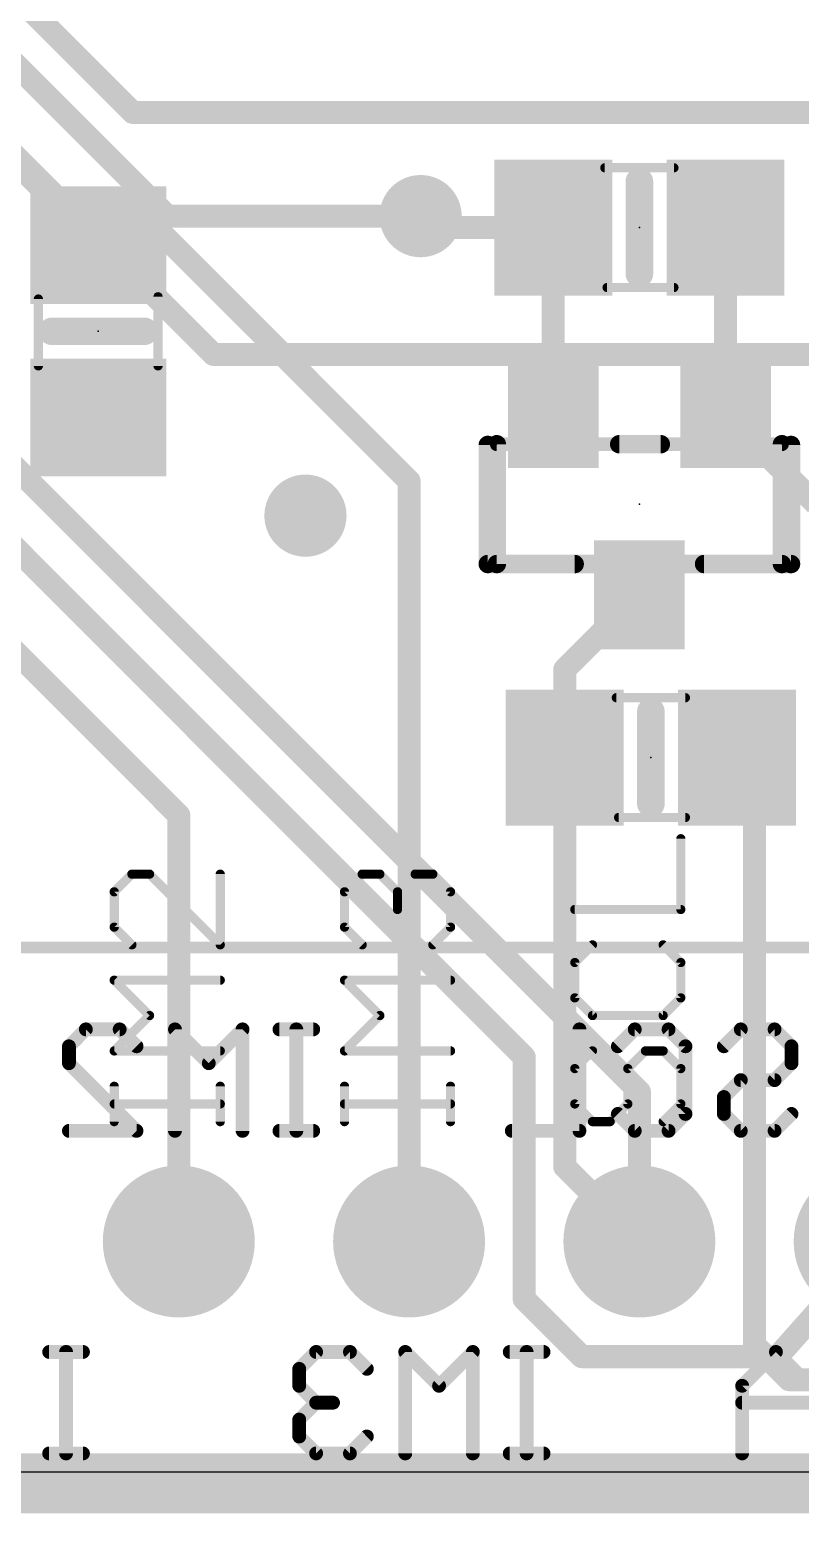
# Model space of a CAD drawing. Extents: x -31.2 to 31.2, y -41.1 to 40.8.
# Drawn here: x -15.61 to -7.11, y -41.1 to -24.74 of the extents above; entities that cross this region are included whole.
import ezdxf

# ---------------------------------------------------------------- set-up
doc = ezdxf.new("R2010")
doc.units = 0
for name, color, linetype in [('1', 12, 'CONTINUOUS'), ('16', 132, 'CONTINUOUS'), ('17', 110, 'CONTINUOUS'), ('18', 110, 'CONTINUOUS'), ('20', 53, 'CONTINUOUS'), ('21', 40, 'CONTINUOUS'), ('22', 6, 'CONTINUOUS'), ('23', 40, 'CONTINUOUS'), ('51', 253, 'CONTINUOUS')]:
    doc.layers.add(name, color=color, linetype=linetype)

# ---------------------------------------------------------------- blocks, each defined once
blk = doc.blocks.new('RECT')
blk.add_solid([(-0.5, -0.5), (0.5, -0.5), (-0.5, 0.5), (0.5, 0.5)])
blk = doc.blocks.new('ROUNDP')
at = {"const_width": 0.5}
blk.add_lwpolyline([(0, -0.25, 1), (0, 0.25, 1), (0, -0.25)], format="xyb", dxfattribs=at)
blk = doc.blocks.new('ROUNDV')
at = {"const_width": 0.5}
blk.add_lwpolyline([(0, -0.25, 1), (0, 0.25, 1), (0, -0.25)], format="xyb", dxfattribs=at)

msp = doc.modelspace()

# ---------------------------------------------------------------- linework, layer by layer
at = {"layer": '1'}
for points, const_width in [([(-14.859, -27.117), (-16.764, -25.212)], 0.254), ([(-9.84, -26.924), (-9.84, -26.35)], 0.254), ([(-14.666, -26.924), (-14.859, -27.117)], 0.254), ([(-14.224, -26.924), (-14.666, -26.924)], 0.254), ([(-11.43, -29.718), (-14.224, -26.924)], 0.254), ([(-11.303, -26.797), (-11.176, -26.924)], 0.254), ([(-11.176, -26.924), (-9.84, -26.924)], 0.254), ([(-9.84, -28.972), (-9.84, -26.924)], 0.254), ([(-7.94, -28.972), (-7.94, -26.924)], 0.254), ([(-7.94, -28.972), (-6.94, -29.972)], 0.254), ([(-11.43, -38.1), (-11.43, -29.718)], 0.254), ([(-8.89, -30.972), (-9.713, -31.795)], 0.254), ([(-13.97, -33.401), (-16.129, -31.242)], 0.254), ([(-9.713, -31.795), (-9.713, -32.766)], 0.254), ([(-9.713, -32.766), (-9.713, -37.277)], 0.254), ([(-7.813, -32.766), (-7.62, -32.959)], 0.254), ([(-7.62, -32.959), (-7.62, -39.243)], 0.254), ([(-13.97, -38.1), (-13.97, -33.401)], 0.254), ([(-9.713, -37.277), (-8.89, -38.1)], 0.254), ([(-7.62, -39.243), (-7.239, -39.624)], 0.254), ([(-7.239, -39.624), (-5.207, -39.624)], 0.254), ([(-25.4, -40.64), (25.4, -40.64)], 0.4064)]:
    msp.add_lwpolyline(points, dxfattribs=dict(at, const_width=const_width))
at = {"layer": '1', "const_width": 0.127}
for points in [[(-9.7765, -26.35, 1), (-9.9035, -26.35)], [(-14.666, -26.8605, 1), (-14.666, -26.9875)], [(-14.6211, -26.9689, 1), (-14.7109, -26.8791)], [(-14.1791, -26.8791, 1), (-14.2689, -26.9689)], [(-14.224, -26.9875, 1), (-14.224, -26.8605)], [(-11.2581, -26.7521, 1), (-11.3479, -26.8419)], [(-11.176, -26.8605, 1), (-11.176, -26.9875)], [(-11.2209, -26.9689, 1), (-11.1311, -26.8791)], [(-9.7765, -26.924, 1), (-9.9035, -26.924)], [(-9.84, -26.9875, 1), (-9.84, -26.8605)], [(-7.8765, -26.924, 1), (-8.0035, -26.924)], [(-9.9035, -26.924, 1), (-9.7765, -26.924)], [(-14.9039, -27.0721, 1), (-14.8141, -27.1619)], [(-14.9039, -27.1619, 1), (-14.8141, -27.0721)], [(-9.9035, -28.972, 1), (-9.7765, -28.972)], [(-7.8951, -28.9271, 1), (-7.9849, -29.0169)], [(-8.0035, -28.972, 1), (-7.8765, -28.972)], [(-11.3665, -29.718, 1), (-11.4935, -29.718)], [(-11.4749, -29.7629, 1), (-11.3851, -29.6731)], [(-8.8451, -31.0169, 1), (-8.9349, -30.9271)], [(-9.6495, -31.795, 1), (-9.7765, -31.795)], [(-9.7579, -31.7501, 1), (-9.6681, -31.8399)], [(-9.6495, -32.766, 1), (-9.7765, -32.766)], [(-9.7765, -32.766, 1), (-9.6495, -32.766)], [(-7.7681, -32.7211, 1), (-7.8579, -32.8109)], [(-7.5565, -32.959, 1), (-7.6835, -32.959)], [(-7.6649, -33.0039, 1), (-7.5751, -32.9141)], [(-13.9065, -33.401, 1), (-14.0335, -33.401)], [(-14.0149, -33.4459, 1), (-13.9251, -33.3561)], [(-9.6681, -37.2321, 1), (-9.7579, -37.3219)], [(-9.7765, -37.277, 1), (-9.6495, -37.277)], [(-14.0335, -38.1, 1), (-13.9065, -38.1)], [(-11.4935, -38.1, 1), (-11.3665, -38.1)], [(-8.9349, -38.1449, 1), (-8.8451, -38.0551)], [(-7.5751, -39.1981, 1), (-7.6649, -39.2879)], [(-7.6835, -39.243, 1), (-7.5565, -39.243)], [(-7.239, -39.5605, 1), (-7.239, -39.6875)], [(-7.2839, -39.6689, 1), (-7.1941, -39.5791)]]:
    msp.add_lwpolyline(points, format="xyb", dxfattribs=at)
at = {"layer": '16'}
for points, const_width in [([(-24.257, -21.082), (-8.89, -36.449)], 0.254), ([(-24.765, -21.463), (-10.16, -36.068)], 0.254), ([(-18.923, -22.987), (-13.589, -28.321)], 0.254), ([(-17.399, -23.495), (-14.097, -26.797)], 0.254), ([(-16.764, -23.368), (-14.478, -25.654)], 0.254), ([(-14.478, -25.654), (-5.715, -25.654)], 0.254), ([(-14.097, -26.797), (-11.303, -26.797)], 0.254), ([(-13.589, -28.321), (-4.699, -28.321)], 0.254), ([(-10.16, -36.068), (-10.16, -38.735)], 0.254), ([(-8.89, -36.449), (-8.89, -38.1)], 0.254), ([(-7.366, -39.37), (-6.35, -38.227)], 0.254), ([(-10.16, -38.735), (-9.525, -39.37)], 0.254), ([(-9.525, -39.37), (-7.366, -39.37)], 0.254), ([(-25.4, -40.894), (25.4, -40.894)], 0.4064)]:
    msp.add_lwpolyline(points, dxfattribs=dict(at, const_width=const_width))
at = {"layer": '16', "const_width": 0.127}
for points in [[(-14.478, -25.5905, 1), (-14.478, -25.7175)], [(-14.5229, -25.6989, 1), (-14.4331, -25.6091)], [(-14.097, -26.7335, 1), (-14.097, -26.8605)], [(-14.1419, -26.8419, 1), (-14.0521, -26.7521)], [(-11.303, -26.8605, 1), (-11.303, -26.7335)], [(-13.589, -28.2575, 1), (-13.589, -28.3845)], [(-13.6339, -28.3659, 1), (-13.5441, -28.2761)], [(-10.0965, -36.068, 1), (-10.2235, -36.068)], [(-10.2049, -36.1129, 1), (-10.1151, -36.0231)], [(-8.8265, -36.449, 1), (-8.9535, -36.449)], [(-8.9349, -36.4939, 1), (-8.8451, -36.4041)], [(-8.9535, -38.1, 1), (-8.8265, -38.1)], [(-10.1151, -38.6901, 1), (-10.2049, -38.7799)], [(-10.2235, -38.735, 1), (-10.0965, -38.735)], [(-9.525, -39.3065, 1), (-9.525, -39.4335)], [(-7.366, -39.4335, 1), (-7.366, -39.3065)], [(-9.5699, -39.4149, 1), (-9.4801, -39.3251)], [(-7.4135, -39.3278, 1), (-7.3185, -39.4122)]]:
    msp.add_lwpolyline(points, format="xyb", dxfattribs=at)
at = {"layer": '20'}
msp.add_line((-28.702, -40.64), (28.702, -40.64), dxfattribs=at)
at = {"layer": '21'}
for points, const_width in [([(-8.89, -26.416), (-8.89, -27.432)], 0.3048), ([(-14.351, -28.067), (-15.367, -28.067)], 0.3048), ([(-10.5624, -30.6324), (-10.5624, -29.3196)], 0.2032), ([(-9.1124, -29.3116), (-8.6536, -29.3116)], 0.2032), ([(-7.2176, -29.3196), (-7.2176, -30.6324)], 0.2032), ([(-9.6036, -30.6324), (-10.5624, -30.6324)], 0.2032), ([(-7.2176, -30.6324), (-8.1764, -30.6324)], 0.2032), ([(-8.763, -32.258), (-8.763, -33.274)], 0.3048), ([(-8.4328, -34.4404), (-8.4328, -33.6608)], 0.1016), ([(-14.4873, -34.0506), (-14.6822, -34.2455)], 0.1016), ([(-14.2924, -34.0506), (-14.4873, -34.0506)], 0.1016), ([(-13.5128, -34.8302), (-14.2924, -34.0506)], 0.1016), ([(-13.5128, -34.0506), (-13.5128, -34.8302)], 0.1016), ([(-12.1422, -34.2455), (-11.9473, -34.0506)], 0.1016), ([(-11.9473, -34.0506), (-11.7524, -34.0506)], 0.1016), ([(-11.7524, -34.0506), (-11.5575, -34.2455)], 0.1016), ([(-11.5575, -34.2455), (-11.3626, -34.0506)], 0.1016), ([(-11.3626, -34.0506), (-11.1677, -34.0506)], 0.1016), ([(-11.1677, -34.0506), (-10.9728, -34.2455)], 0.1016), ([(-14.6822, -34.2455), (-14.6822, -34.6353)], 0.1016), ([(-12.1422, -34.6353), (-12.1422, -34.2455)], 0.1016), ([(-11.5575, -34.2455), (-11.5575, -34.4404)], 0.1016), ([(-10.9728, -34.2455), (-10.9728, -34.6353)], 0.1016), ([(-9.6022, -34.4404), (-8.4328, -34.4404)], 0.1016), ([(-14.6822, -34.6353), (-14.4873, -34.8302)], 0.1016), ([(-11.9473, -34.8302), (-12.1422, -34.6353)], 0.1016), ([(-10.9728, -34.6353), (-11.1677, -34.8302)], 0.1016), ([(-9.4073, -34.8302), (-9.6022, -35.0251)], 0.1016), ([(-8.4328, -35.0251), (-8.6277, -34.8302)], 0.1016), ([(-9.6022, -35.0251), (-9.6022, -35.4149)], 0.1016), ([(-8.4328, -35.4149), (-8.4328, -35.0251)], 0.1016), ([(-14.2924, -35.6098), (-14.6822, -35.22)], 0.1016), ([(-14.6822, -35.22), (-13.5128, -35.22)], 0.1016), ([(-11.7524, -35.6098), (-12.1422, -35.22)], 0.1016), ([(-12.1422, -35.22), (-10.9728, -35.22)], 0.1016), ([(-9.6022, -35.4149), (-9.4073, -35.6098)], 0.1016), ([(-8.6277, -35.6098), (-8.4328, -35.4149)], 0.1016), ([(-14.6822, -35.9996), (-14.2924, -35.6098)], 0.1016), ([(-12.1422, -35.9996), (-11.7524, -35.6098)], 0.1016), ([(-9.4073, -35.6098), (-8.6277, -35.6098)], 0.1016), ([(-13.5128, -35.9996), (-14.6822, -35.9996)], 0.1016), ([(-10.9728, -35.9996), (-12.1422, -35.9996)], 0.1016), ([(-9.4073, -35.9996), (-9.6022, -36.1945)], 0.1016), ([(-9.0175, -36.1945), (-8.8226, -35.9996)], 0.1016), ([(-8.8226, -35.9996), (-8.6277, -35.9996)], 0.1016), ([(-8.6277, -35.9996), (-8.4328, -36.1945)], 0.1016), ([(-9.6022, -36.1945), (-9.6022, -36.5843)], 0.1016), ([(-9.0175, -36.5843), (-9.0175, -36.1945)], 0.1016), ([(-8.4328, -36.1945), (-8.4328, -36.5843)], 0.1016), ([(-14.6822, -36.7792), (-14.6822, -36.3894)], 0.1016), ([(-13.5128, -36.7792), (-13.5128, -36.3894)], 0.1016), ([(-12.1422, -36.7792), (-12.1422, -36.3894)], 0.1016), ([(-10.9728, -36.7792), (-10.9728, -36.3894)], 0.1016), ([(-13.5128, -36.5843), (-14.6822, -36.5843)], 0.1016), ([(-10.9728, -36.5843), (-12.1422, -36.5843)], 0.1016), ([(-9.6022, -36.5843), (-9.4073, -36.7792)], 0.1016), ([(-9.2124, -36.7792), (-9.0175, -36.5843)], 0.1016), ([(-8.4328, -36.5843), (-8.6277, -36.7792)], 0.1016), ([(-9.4073, -36.7792), (-9.2124, -36.7792)], 0.1016)]:
    msp.add_lwpolyline(points, dxfattribs=dict(at, const_width=const_width))
for points, const_width in [([(-8.8138, -26.416, 1), (-8.9662, -26.416)], 0.1524), ([(-8.9662, -27.432, 1), (-8.8138, -27.432)], 0.1524), ([(-15.367, -27.9908, 1), (-15.367, -28.1432)], 0.1524), ([(-14.351, -28.1432, 1), (-14.351, -27.9908)], 0.1524), ([(-10.5116, -29.3196, 1), (-10.6132, -29.3196)], 0.1016), ([(-9.1124, -29.2608, 1), (-9.1124, -29.3624)], 0.1016), ([(-8.6536, -29.3624, 1), (-8.6536, -29.2608)], 0.1016), ([(-7.1668, -29.3196, 1), (-7.2684, -29.3196)], 0.1016), ([(-10.5624, -30.5816, 1), (-10.5624, -30.6832)], 0.1016), ([(-10.6132, -30.6324, 1), (-10.5116, -30.6324)], 0.1016), ([(-9.6036, -30.6832, 1), (-9.6036, -30.5816)], 0.1016), ([(-8.1764, -30.5816, 1), (-8.1764, -30.6832)], 0.1016), ([(-7.2684, -30.6324, 1), (-7.1668, -30.6324)], 0.1016), ([(-7.2176, -30.6832, 1), (-7.2176, -30.5816)], 0.1016), ([(-8.6868, -32.258, 1), (-8.8392, -32.258)], 0.1524), ([(-8.8392, -33.274, 1), (-8.6868, -33.274)], 0.1524), ([(-8.4074, -33.6608, 1), (-8.4582, -33.6608)], 0.0508), ([(-14.4873, -34.0252, 1), (-14.4873, -34.076)], 0.0508), ([(-14.4693, -34.0686, 1), (-14.5053, -34.0326)], 0.0508), ([(-14.2744, -34.0326, 1), (-14.3104, -34.0686)], 0.0508), ([(-14.2924, -34.076, 1), (-14.2924, -34.0252)], 0.0508), ([(-13.4874, -34.0506, 1), (-13.5382, -34.0506)], 0.0508), ([(-11.9473, -34.0252, 1), (-11.9473, -34.076)], 0.0508), ([(-11.9293, -34.0686, 1), (-11.9653, -34.0326)], 0.0508), ([(-11.7344, -34.0326, 1), (-11.7704, -34.0686)], 0.0508), ([(-11.7524, -34.076, 1), (-11.7524, -34.0252)], 0.0508), ([(-11.3626, -34.0252, 1), (-11.3626, -34.076)], 0.0508), ([(-11.3446, -34.0686, 1), (-11.3806, -34.0326)], 0.0508), ([(-11.1497, -34.0326, 1), (-11.1857, -34.0686)], 0.0508), ([(-11.1677, -34.076, 1), (-11.1677, -34.0252)], 0.0508), ([(-14.7002, -34.2275, 1), (-14.6642, -34.2635)], 0.0508), ([(-14.6568, -34.2455, 1), (-14.7076, -34.2455)], 0.0508), ([(-12.1602, -34.2275, 1), (-12.1242, -34.2635)], 0.0508), ([(-12.1168, -34.2455, 1), (-12.1676, -34.2455)], 0.0508), ([(-11.5755, -34.2275, 1), (-11.5395, -34.2635)], 0.0508), ([(-11.5321, -34.2455, 1), (-11.5829, -34.2455)], 0.0508), ([(-11.5755, -34.2635, 1), (-11.5395, -34.2275)], 0.0508), ([(-10.9474, -34.2455, 1), (-10.9982, -34.2455)], 0.0508), ([(-10.9908, -34.2635, 1), (-10.9548, -34.2275)], 0.0508), ([(-11.5829, -34.4404, 1), (-11.5321, -34.4404)], 0.0508), ([(-9.6022, -34.415, 1), (-9.6022, -34.4658)], 0.0508), ([(-8.4582, -34.4404, 1), (-8.4074, -34.4404)], 0.0508), ([(-8.4328, -34.4658, 1), (-8.4328, -34.415)], 0.0508), ([(-14.6642, -34.6173, 1), (-14.7002, -34.6533)], 0.0508), ([(-14.7076, -34.6353, 1), (-14.6568, -34.6353)], 0.0508), ([(-12.1242, -34.6173, 1), (-12.1602, -34.6533)], 0.0508), ([(-12.1676, -34.6353, 1), (-12.1168, -34.6353)], 0.0508), ([(-10.9982, -34.6353, 1), (-10.9474, -34.6353)], 0.0508), ([(-10.9548, -34.6533, 1), (-10.9908, -34.6173)], 0.0508), ([(-14.5053, -34.8482, 1), (-14.4693, -34.8122)], 0.0508), ([(-13.5382, -34.8302, 1), (-13.4874, -34.8302)], 0.0508), ([(-13.5308, -34.8482, 1), (-13.4948, -34.8122)], 0.0508), ([(-11.9653, -34.8482, 1), (-11.9293, -34.8122)], 0.0508), ([(-11.1857, -34.8122, 1), (-11.1497, -34.8482)], 0.0508), ([(-9.3893, -34.8482, 1), (-9.4253, -34.8122)], 0.0508), ([(-8.6097, -34.8122, 1), (-8.6457, -34.8482)], 0.0508), ([(-9.6202, -35.0071, 1), (-9.5842, -35.0431)], 0.0508), ([(-9.5768, -35.0251, 1), (-9.6276, -35.0251)], 0.0508), ([(-8.4074, -35.0251, 1), (-8.4582, -35.0251)], 0.0508), ([(-8.4508, -35.0431, 1), (-8.4148, -35.0071)], 0.0508), ([(-14.6642, -35.202, 1), (-14.7002, -35.238)], 0.0508), ([(-14.6822, -35.1946, 1), (-14.6822, -35.2454)], 0.0508), ([(-13.5128, -35.2454, 1), (-13.5128, -35.1946)], 0.0508), ([(-12.1242, -35.202, 1), (-12.1602, -35.238)], 0.0508), ([(-12.1422, -35.1946, 1), (-12.1422, -35.2454)], 0.0508), ([(-10.9728, -35.2454, 1), (-10.9728, -35.1946)], 0.0508), ([(-9.5842, -35.3969, 1), (-9.6202, -35.4329)], 0.0508), ([(-9.6276, -35.4149, 1), (-9.5768, -35.4149)], 0.0508), ([(-8.4582, -35.4149, 1), (-8.4074, -35.4149)], 0.0508), ([(-8.4148, -35.4329, 1), (-8.4508, -35.3969)], 0.0508), ([(-14.2744, -35.6278, 1), (-14.3104, -35.5918)], 0.0508), ([(-14.3104, -35.6278, 1), (-14.2744, -35.5918)], 0.0508), ([(-11.7344, -35.6278, 1), (-11.7704, -35.5918)], 0.0508), ([(-11.7704, -35.6278, 1), (-11.7344, -35.5918)], 0.0508), ([(-9.4073, -35.5844, 1), (-9.4073, -35.6352)], 0.0508), ([(-9.4253, -35.6278, 1), (-9.3893, -35.5918)], 0.0508), ([(-8.6457, -35.5918, 1), (-8.6097, -35.6278)], 0.0508), ([(-8.6277, -35.6352, 1), (-8.6277, -35.5844)], 0.0508), ([(-14.7002, -35.9816, 1), (-14.6642, -36.0176)], 0.0508), ([(-14.6822, -35.9742, 1), (-14.6822, -36.025)], 0.0508), ([(-13.5128, -36.025, 1), (-13.5128, -35.9742)], 0.0508), ([(-12.1602, -35.9816, 1), (-12.1242, -36.0176)], 0.0508), ([(-12.1422, -35.9742, 1), (-12.1422, -36.025)], 0.0508), ([(-10.9728, -36.025, 1), (-10.9728, -35.9742)], 0.0508), ([(-9.3893, -36.0176, 1), (-9.4253, -35.9816)], 0.0508), ([(-8.8226, -35.9742, 1), (-8.8226, -36.025)], 0.0508), ([(-8.8046, -36.0176, 1), (-8.8406, -35.9816)], 0.0508), ([(-8.6097, -35.9816, 1), (-8.6457, -36.0176)], 0.0508), ([(-8.6277, -36.025, 1), (-8.6277, -35.9742)], 0.0508), ([(-9.5768, -36.1945, 1), (-9.6276, -36.1945)], 0.0508), ([(-8.9921, -36.1945, 1), (-9.0429, -36.1945)], 0.0508), ([(-8.4074, -36.1945, 1), (-8.4582, -36.1945)], 0.0508), ([(-9.6202, -36.1765, 1), (-9.5842, -36.2125)], 0.0508), ([(-9.0355, -36.1765, 1), (-8.9995, -36.2125)], 0.0508), ([(-8.4508, -36.2125, 1), (-8.4148, -36.1765)], 0.0508), ([(-14.6568, -36.3894, 1), (-14.7076, -36.3894)], 0.0508), ([(-13.4874, -36.3894, 1), (-13.5382, -36.3894)], 0.0508), ([(-12.1168, -36.3894, 1), (-12.1676, -36.3894)], 0.0508), ([(-10.9474, -36.3894, 1), (-10.9982, -36.3894)], 0.0508), ([(-14.6822, -36.5589, 1), (-14.6822, -36.6097)], 0.0508), ([(-13.5128, -36.6097, 1), (-13.5128, -36.5589)], 0.0508), ([(-12.1422, -36.5589, 1), (-12.1422, -36.6097)], 0.0508), ([(-10.9728, -36.6097, 1), (-10.9728, -36.5589)], 0.0508), ([(-9.5842, -36.5663, 1), (-9.6202, -36.6023)], 0.0508), ([(-9.6276, -36.5843, 1), (-9.5768, -36.5843)], 0.0508), ([(-9.0429, -36.5843, 1), (-8.9921, -36.5843)], 0.0508), ([(-8.9995, -36.6023, 1), (-9.0355, -36.5663)], 0.0508), ([(-8.4582, -36.5843, 1), (-8.4074, -36.5843)], 0.0508), ([(-8.4148, -36.6023, 1), (-8.4508, -36.5663)], 0.0508), ([(-14.7076, -36.7792, 1), (-14.6568, -36.7792)], 0.0508), ([(-13.5382, -36.7792, 1), (-13.4874, -36.7792)], 0.0508), ([(-12.1676, -36.7792, 1), (-12.1168, -36.7792)], 0.0508), ([(-10.9982, -36.7792, 1), (-10.9474, -36.7792)], 0.0508), ([(-9.4073, -36.7538, 1), (-9.4073, -36.8046)], 0.0508), ([(-9.4253, -36.7972, 1), (-9.3893, -36.7612)], 0.0508), ([(-9.2304, -36.7612, 1), (-9.1944, -36.7972)], 0.0508), ([(-9.2124, -36.8046, 1), (-9.2124, -36.7538)], 0.0508), ([(-8.6457, -36.7612, 1), (-8.6097, -36.7972)], 0.0508)]:
    msp.add_lwpolyline(points, format="xyb", dxfattribs=dict(at, const_width=const_width))
at = {"layer": '22'}
for points, const_width in [([(-25.1, -34.86), (25.1, -34.86)], 0.127), ([(-15.1817, -35.9487), (-14.9953, -35.7622)], 0.1524), ([(-14.9953, -35.7622), (-14.6224, -35.7622)], 0.1524), ([(-14.6224, -35.7622), (-14.436, -35.9487)], 0.1524), ([(-13.6395, -36.1351), (-14.0123, -35.7622)], 0.1524), ([(-14.0123, -35.7622), (-14.0123, -36.8808)], 0.1524), ([(-13.2666, -35.7622), (-13.6395, -36.1351)], 0.1524), ([(-13.2666, -36.8808), (-13.2666, -35.7622)], 0.1524), ([(-12.487, -35.7622), (-12.8599, -35.7622)], 0.1524), ([(-12.6734, -36.8808), (-12.6734, -35.7622)], 0.1524), ([(-9.5509, -35.7622), (-9.5509, -36.8808)], 0.1524), ([(-9.1272, -35.9487), (-8.9408, -35.7622)], 0.1524), ([(-8.9408, -35.7622), (-8.5679, -35.7622)], 0.1524), ([(-8.5679, -35.7622), (-8.3815, -35.9487)], 0.1524), ([(-7.9578, -35.9487), (-7.7714, -35.7622)], 0.1524), ([(-7.7714, -35.7622), (-7.3985, -35.7622)], 0.1524), ([(-7.3985, -35.7622), (-7.2121, -35.9487)], 0.1524), ([(-15.1817, -36.1351), (-15.1817, -35.9487)], 0.1524), ([(-8.3815, -35.9487), (-8.3815, -36.6944)], 0.1524), ([(-7.2121, -35.9487), (-7.2121, -36.1351)], 0.1524), ([(-14.436, -36.8808), (-15.1817, -36.1351)], 0.1524), ([(-7.2121, -36.1351), (-7.3985, -36.3215)], 0.1524), ([(-7.7714, -36.3215), (-7.9578, -36.508)], 0.1524), ([(-7.3985, -36.3215), (-7.7714, -36.3215)], 0.1524), ([(-7.9578, -36.508), (-7.9578, -36.6944)], 0.1524), ([(-8.9408, -36.8808), (-9.1272, -36.6944)], 0.1524), ([(-8.3815, -36.6944), (-8.5679, -36.8808)], 0.1524), ([(-7.9578, -36.6944), (-7.7714, -36.8808)], 0.1524), ([(-7.3985, -36.8808), (-7.2121, -36.6944)], 0.1524), ([(-15.1817, -36.8808), (-14.436, -36.8808)], 0.1524), ([(-12.487, -36.8808), (-12.8599, -36.8808)], 0.1524), ([(-9.5509, -36.8808), (-10.2966, -36.8808)], 0.1524), ([(-8.5679, -36.8808), (-8.9408, -36.8808)], 0.1524), ([(-7.7714, -36.8808), (-7.3985, -36.8808)], 0.1524), ([(-15.027, -39.3182), (-15.3999, -39.3182)], 0.1524), ([(-15.2134, -40.4368), (-15.2134, -39.3182)], 0.1524), ([(-12.4553, -39.3182), (-12.6417, -39.5047)], 0.1524), ([(-12.0824, -39.3182), (-12.4553, -39.3182)], 0.1524), ([(-11.896, -39.5047), (-12.0824, -39.3182)], 0.1524), ([(-11.0994, -39.6911), (-11.4723, -39.3182)], 0.1524), ([(-11.4723, -39.3182), (-11.4723, -40.4368)], 0.1524), ([(-10.7266, -39.3182), (-11.0994, -39.6911)], 0.1524), ([(-10.7266, -40.4368), (-10.7266, -39.3182)], 0.1524), ([(-9.947, -39.3182), (-10.3199, -39.3182)], 0.1524), ([(-10.1334, -40.4368), (-10.1334, -39.3182)], 0.1524), ([(-7.3837, -39.3182), (-7.7566, -39.6911)], 0.1524), ([(-7.0109, -39.6911), (-7.3837, -39.3182)], 0.1524), ([(-12.6417, -39.5047), (-12.6417, -39.6911)], 0.1524), ([(-12.6417, -39.6911), (-12.4553, -39.8775)], 0.1524), ([(-7.7566, -39.6911), (-7.7566, -40.4368)], 0.1524), ([(-12.4553, -39.8775), (-12.6417, -40.0639)], 0.1524), ([(-12.4553, -39.8775), (-12.2688, -39.8775)], 0.1524), ([(-7.0109, -39.8775), (-7.7566, -39.8775)], 0.1524), ([(-12.6417, -40.0639), (-12.6417, -40.2504)], 0.1524), ([(-12.6417, -40.2504), (-12.4553, -40.4368)], 0.1524), ([(-12.0824, -40.4368), (-11.896, -40.2504)], 0.1524), ([(-15.027, -40.4368), (-15.3999, -40.4368)], 0.1524), ([(-12.4553, -40.4368), (-12.0824, -40.4368)], 0.1524), ([(-9.947, -40.4368), (-10.3199, -40.4368)], 0.1524)]:
    msp.add_lwpolyline(points, dxfattribs=dict(at, const_width=const_width))
at = {"layer": '22', "const_width": 0.0762}
for points in [[(-14.9953, -35.7241, 1), (-14.9953, -35.8003)], [(-14.9683, -35.7892, 1), (-15.0222, -35.7353)], [(-14.5955, -35.7353, 1), (-14.6494, -35.7892)], [(-14.6224, -35.8003, 1), (-14.6224, -35.7241)], [(-13.9742, -35.7622, 1), (-14.0504, -35.7622)], [(-13.9854, -35.7353, 1), (-14.0392, -35.7892)], [(-13.2285, -35.7622, 1), (-13.3047, -35.7622)], [(-13.2397, -35.7892, 1), (-13.2935, -35.7353)], [(-12.8599, -35.7241, 1), (-12.8599, -35.8003)], [(-12.6353, -35.7622, 1), (-12.7115, -35.7622)], [(-12.487, -35.8003, 1), (-12.487, -35.7241)], [(-9.5128, -35.7622, 1), (-9.589, -35.7622)], [(-8.9408, -35.7241, 1), (-8.9408, -35.8003)], [(-8.9138, -35.7892, 1), (-8.9677, -35.7353)], [(-8.541, -35.7353, 1), (-8.5949, -35.7892)], [(-8.5679, -35.8003, 1), (-8.5679, -35.7241)], [(-7.7714, -35.7241, 1), (-7.7714, -35.8003)], [(-7.7444, -35.7892, 1), (-7.7983, -35.7353)], [(-7.3716, -35.7353, 1), (-7.4255, -35.7892)], [(-7.3985, -35.8003, 1), (-7.3985, -35.7241)], [(-15.1436, -35.9487, 1), (-15.2198, -35.9487)], [(-15.2086, -35.9217, 1), (-15.1548, -35.9756)], [(-14.4629, -35.9756, 1), (-14.4091, -35.9217)], [(-9.1541, -35.9217, 1), (-9.1003, -35.9756)], [(-8.3434, -35.9487, 1), (-8.4196, -35.9487)], [(-8.4084, -35.9756, 1), (-8.3546, -35.9217)], [(-7.9847, -35.9217, 1), (-7.9309, -35.9756)], [(-7.174, -35.9487, 1), (-7.2502, -35.9487)], [(-7.239, -35.9756, 1), (-7.1852, -35.9217)], [(-15.2198, -36.1351, 1), (-15.1436, -36.1351)], [(-15.1548, -36.1082, 1), (-15.2086, -36.162)], [(-13.6664, -36.1082, 1), (-13.6125, -36.162)], [(-13.6664, -36.162, 1), (-13.6125, -36.1082)], [(-7.2502, -36.1351, 1), (-7.174, -36.1351)], [(-7.1852, -36.162, 1), (-7.239, -36.1082)], [(-7.7714, -36.2834, 1), (-7.7714, -36.3596)], [(-7.7444, -36.3485, 1), (-7.7983, -36.2946)], [(-7.4255, -36.2946, 1), (-7.3716, -36.3485)], [(-7.3985, -36.3596, 1), (-7.3985, -36.2834)], [(-7.9197, -36.508, 1), (-7.9959, -36.508)], [(-7.9847, -36.481, 1), (-7.9309, -36.5349)], [(-9.1003, -36.6674, 1), (-9.1541, -36.7213)], [(-8.3546, -36.7213, 1), (-8.4084, -36.6674)], [(-7.9309, -36.6674, 1), (-7.9847, -36.7213)], [(-7.1852, -36.7213, 1), (-7.239, -36.6674)], [(-8.4196, -36.6944, 1), (-8.3434, -36.6944)], [(-7.9959, -36.6944, 1), (-7.9197, -36.6944)], [(-15.1817, -36.8427, 1), (-15.1817, -36.9189)], [(-14.4629, -36.9077, 1), (-14.4091, -36.8539)], [(-14.436, -36.9189, 1), (-14.436, -36.8427)], [(-14.0504, -36.8808, 1), (-13.9742, -36.8808)], [(-13.3047, -36.8808, 1), (-13.2285, -36.8808)], [(-12.8599, -36.8427, 1), (-12.8599, -36.9189)], [(-12.7115, -36.8808, 1), (-12.6353, -36.8808)], [(-12.487, -36.9189, 1), (-12.487, -36.8427)], [(-10.2966, -36.8427, 1), (-10.2966, -36.9189)], [(-9.589, -36.8808, 1), (-9.5128, -36.8808)], [(-9.5509, -36.9189, 1), (-9.5509, -36.8427)], [(-8.9408, -36.8427, 1), (-8.9408, -36.9189)], [(-8.9677, -36.9077, 1), (-8.9138, -36.8539)], [(-8.5949, -36.8539, 1), (-8.541, -36.9077)], [(-8.5679, -36.9189, 1), (-8.5679, -36.8427)], [(-7.7714, -36.8427, 1), (-7.7714, -36.9189)], [(-7.7983, -36.9077, 1), (-7.7444, -36.8539)], [(-7.4255, -36.8539, 1), (-7.3716, -36.9077)], [(-7.3985, -36.9189, 1), (-7.3985, -36.8427)], [(-15.3999, -39.2801, 1), (-15.3999, -39.3563)], [(-15.1753, -39.3182, 1), (-15.2515, -39.3182)], [(-15.027, -39.3563, 1), (-15.027, -39.2801)], [(-12.4553, -39.2801, 1), (-12.4553, -39.3563)], [(-12.4283, -39.3452, 1), (-12.4822, -39.2913)], [(-12.0555, -39.2913, 1), (-12.1094, -39.3452)], [(-12.0824, -39.3563, 1), (-12.0824, -39.2801)], [(-11.4342, -39.3182, 1), (-11.5104, -39.3182)], [(-11.4454, -39.2913, 1), (-11.4992, -39.3452)], [(-10.6885, -39.3182, 1), (-10.7647, -39.3182)], [(-10.6997, -39.3452, 1), (-10.7535, -39.2913)], [(-10.3199, -39.2801, 1), (-10.3199, -39.3563)], [(-10.0953, -39.3182, 1), (-10.1715, -39.3182)], [(-9.947, -39.3563, 1), (-9.947, -39.2801)], [(-7.3568, -39.2913, 1), (-7.4107, -39.3452)], [(-7.3568, -39.3452, 1), (-7.4107, -39.2913)], [(-12.6036, -39.5047, 1), (-12.6798, -39.5047)], [(-12.6686, -39.4777, 1), (-12.6148, -39.5316)], [(-11.9229, -39.5316, 1), (-11.8691, -39.4777)], [(-12.6798, -39.6911, 1), (-12.6036, -39.6911)], [(-12.6148, -39.6642, 1), (-12.6686, -39.718)], [(-11.1264, -39.6642, 1), (-11.0725, -39.718)], [(-11.1264, -39.718, 1), (-11.0725, -39.6642)], [(-7.7185, -39.6911, 1), (-7.7947, -39.6911)], [(-7.7835, -39.6642, 1), (-7.7297, -39.718)], [(-12.4553, -39.8394, 1), (-12.4553, -39.9156)], [(-12.4283, -39.9045, 1), (-12.4822, -39.8506)], [(-12.4822, -39.9045, 1), (-12.4283, -39.8506)], [(-12.2688, -39.9156, 1), (-12.2688, -39.8394)], [(-7.7566, -39.8394, 1), (-7.7566, -39.9156)], [(-12.6036, -40.0639, 1), (-12.6798, -40.0639)], [(-12.6686, -40.037, 1), (-12.6148, -40.0909)], [(-12.6148, -40.2234, 1), (-12.6686, -40.2773)], [(-12.6798, -40.2504, 1), (-12.6036, -40.2504)], [(-11.8691, -40.2773, 1), (-11.9229, -40.2234)], [(-15.3999, -40.3987, 1), (-15.3999, -40.4749)], [(-15.027, -40.4749, 1), (-15.027, -40.3987)], [(-12.4553, -40.3987, 1), (-12.4553, -40.4749)], [(-12.4822, -40.4637, 1), (-12.4283, -40.4099)], [(-12.1094, -40.4099, 1), (-12.0555, -40.4637)], [(-12.0824, -40.4749, 1), (-12.0824, -40.3987)], [(-10.3199, -40.3987, 1), (-10.3199, -40.4749)], [(-9.947, -40.4749, 1), (-9.947, -40.3987)], [(-15.2515, -40.4368, 1), (-15.1753, -40.4368)], [(-11.5104, -40.4368, 1), (-11.4342, -40.4368)], [(-10.7647, -40.4368, 1), (-10.6885, -40.4368)], [(-10.1715, -40.4368, 1), (-10.0953, -40.4368)], [(-7.7947, -40.4368, 1), (-7.7185, -40.4368)]]:
    msp.add_lwpolyline(points, format="xyb", dxfattribs=at)
at = {"layer": '23'}
for p in [(-8.89, -26.924), (-14.859, -28.067), (-8.89, -29.972), (-8.763, -32.766)]:
    msp.add_point(p, dxfattribs=at)
at = {"layer": '51'}
for points, const_width in [([(-9.271, -26.264), (-8.509, -26.264)], 0.1016), ([(-14.199, -27.686), (-14.199, -28.448)], 0.1016), ([(-9.246, -27.584), (-8.509, -27.584)], 0.1016), ([(-15.519, -27.711), (-15.519, -28.448)], 0.1016), ([(-10.4624, -30.6324), (-10.4624, -29.3116)], 0.2032), ([(-10.4624, -29.3116), (-7.3176, -29.3116)], 0.1524), ([(-7.3176, -29.3116), (-7.3176, -30.6324)], 0.2032), ([(-7.3176, -30.6324), (-10.4624, -30.6324)], 0.2032), ([(-9.144, -32.106), (-8.382, -32.106)], 0.1016), ([(-9.119, -33.426), (-8.382, -33.426)], 0.1016)]:
    msp.add_lwpolyline(points, dxfattribs=dict(at, const_width=const_width))
for points, const_width in [([(-9.271, -26.2386, 1), (-9.271, -26.2894)], 0.0508), ([(-8.509, -26.2894, 1), (-8.509, -26.2386)], 0.0508), ([(-14.1736, -27.686, 1), (-14.2244, -27.686)], 0.0508), ([(-9.246, -27.5586, 1), (-9.246, -27.6094)], 0.0508), ([(-8.509, -27.6094, 1), (-8.509, -27.5586)], 0.0508), ([(-15.4936, -27.711, 1), (-15.5444, -27.711)], 0.0508), ([(-15.5444, -28.448, 1), (-15.4936, -28.448)], 0.0508), ([(-14.2244, -28.448, 1), (-14.1736, -28.448)], 0.0508), ([(-10.4116, -29.3116, 1), (-10.5132, -29.3116)], 0.1016), ([(-10.4624, -29.2735, 1), (-10.4624, -29.3497)], 0.0762), ([(-7.2668, -29.3116, 1), (-7.3684, -29.3116)], 0.1016), ([(-7.3176, -29.3497, 1), (-7.3176, -29.2735)], 0.0762), ([(-10.4624, -30.5816, 1), (-10.4624, -30.6832)], 0.1016), ([(-10.5132, -30.6324, 1), (-10.4116, -30.6324)], 0.1016), ([(-7.3684, -30.6324, 1), (-7.2668, -30.6324)], 0.1016), ([(-7.3176, -30.6832, 1), (-7.3176, -30.5816)], 0.1016), ([(-9.144, -32.0806, 1), (-9.144, -32.1314)], 0.0508), ([(-8.382, -32.1314, 1), (-8.382, -32.0806)], 0.0508), ([(-9.119, -33.4006, 1), (-9.119, -33.4514)], 0.0508), ([(-8.382, -33.4514, 1), (-8.382, -33.4006)], 0.0508)]:
    msp.add_lwpolyline(points, format="xyb", dxfattribs=dict(at, const_width=const_width))

# ---------------------------------------------------------------- block references
at = {"layer": '1', "xscale": 1.3, "yscale": 1.5}
for p in [(-9.84, -26.924), (-7.94, -26.924), (-9.713, -32.766), (-7.813, -32.766)]:
    msp.add_blockref('RECT', p, dxfattribs=at)
at = {"layer": '1', "xscale": 1.3, "yscale": 1.5, "rotation": 270}
for p in [(-14.859, -27.117), (-14.859, -29.017)]:
    msp.add_blockref('RECT', p, dxfattribs=at)
at = {"layer": '1', "yscale": 1.2, "rotation": 180}
for p in [(-9.84, -28.972), (-7.94, -28.972), (-8.89, -30.972)]:
    msp.add_blockref('RECT', p, dxfattribs=at)
at = {"layer": '17', "xscale": 1.6764, "yscale": 1.6764, "rotation": 270}
for p in [(-13.97, -38.1), (-13.97, -38.1), (-11.43, -38.1), (-11.43, -38.1), (-8.89, -38.1), (-8.89, -38.1), (-6.35, -38.1), (-6.35, -38.1)]:
    msp.add_blockref('ROUNDP', p, dxfattribs=at)
at = {"layer": '18', "xscale": 0.9064, "yscale": 0.9064}
for p in [(-11.303, -26.797), (-11.303, -26.797), (-12.573, -30.099), (-12.573, -30.099)]:
    msp.add_blockref('ROUNDV', p, dxfattribs=at)
at = {"layer": '51', "xscale": 0.7501, "yscale": 1.4501}
for p in [(-9.6072, -26.9229), (-8.1593, -26.9229), (-9.4802, -32.7649), (-8.0324, -32.7649)]:
    msp.add_blockref('RECT', p, dxfattribs=at)
at = {"layer": '51'}
for p, xscale, yscale, rotation in [((-14.8579, -27.3498), 0.7501, 1.4501, 270), ((-14.8579, -28.7977), 0.7501, 1.4501, 270), ((-9.8298, -28.9687), 0.4572, 0.5842, 180), ((-7.9502, -28.9687), 0.4572, 0.5842, 180), ((-8.89, -30.9753), 0.4572, 0.5842, 180), ((-13.97, -38.1), 0.508, 0.508, 180), ((-11.43, -38.1), 0.508, 0.508, 180), ((-8.89, -38.1), 0.508, 0.508, 180)]:
    msp.add_blockref('RECT', p, dxfattribs=dict(at, xscale=xscale, yscale=yscale, rotation=rotation))

doc.saveas('drawing.dxf')
